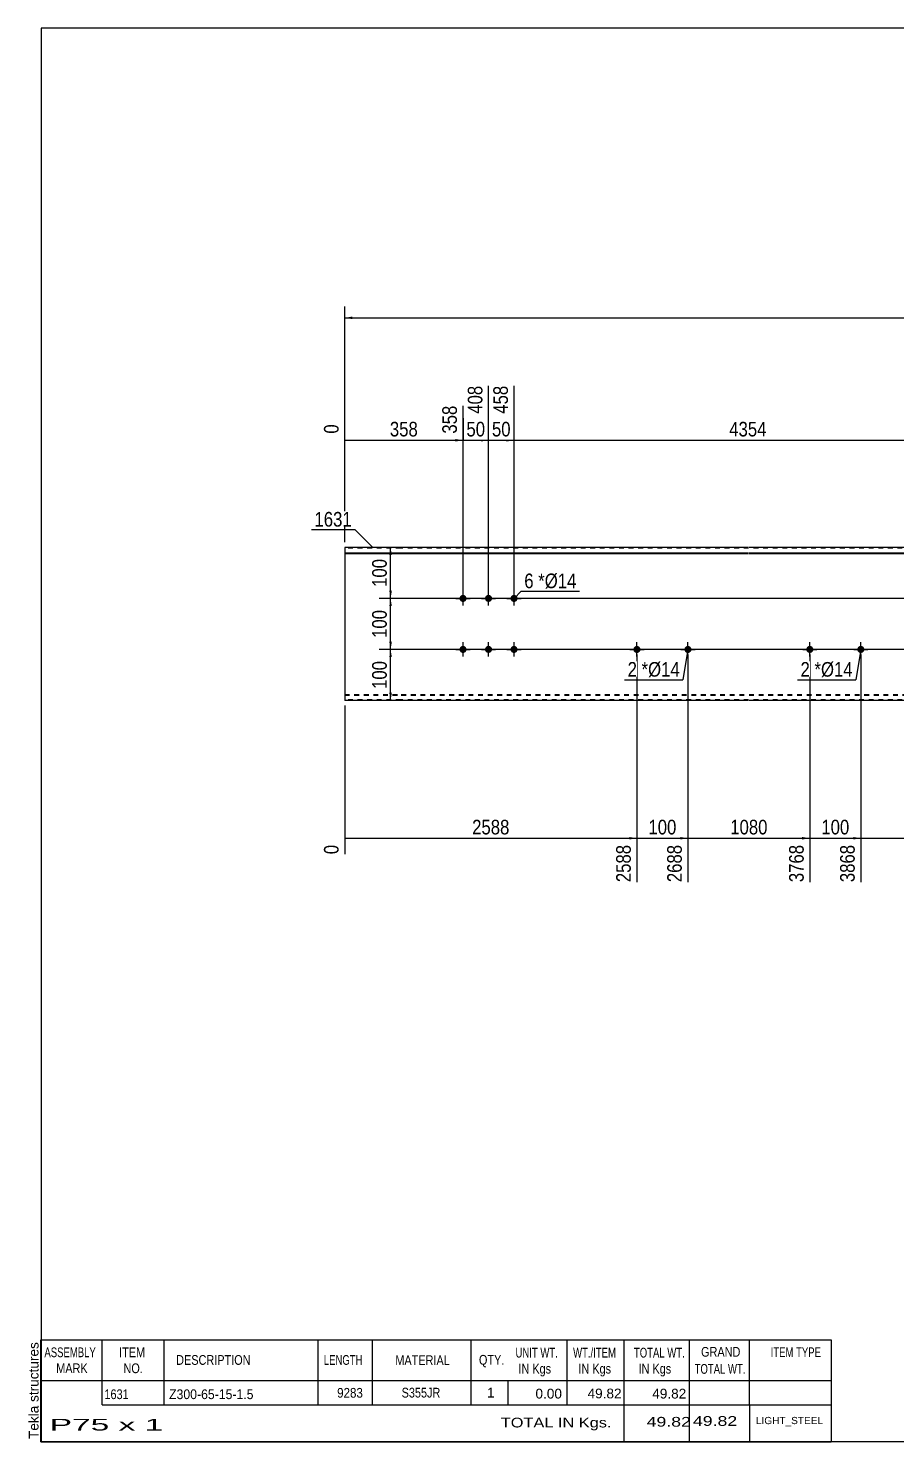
# Model space of a CAD drawing. Header units: millimetres. Extents: x -62 to 340, y -160 to 117.
# Drawn here: x -62 to 108, y -160.3 to 116.8 of the extents above; entities that cross this region are included whole.
import ezdxf

# ---------------------------------------------------------------- set-up
doc = ezdxf.new("R2010")
doc.units = ezdxf.units.MM
doc.linetypes.add('DXK_LINE_DOT1', pattern=[1.8814, 0.9407, -0.9407])
doc.styles.add('Arial', font='ARIAL.TTF', dxfattribs={"height": 0.2})
doc.styles.add('Arial Narrow', font='ARIALN.TTF', dxfattribs={"height": 0.2})

# ---------------------------------------------------------------- blocks, each defined once
blk = doc.blocks.new('Unknown-629093043-1708')
at = {"color": 5, "linetype": 'Continuous'}
for p, q in [((340.4765, 116.75), (-59.5235, 116.75)), ((-59.5235, 116.75), (-59.5235, -160.25)), ((340.4765, -160.25), (340.4765, 116.75)), ((-59.5235, -160.25), (340.4765, -160.25))]:
    blk.add_line(p, q, dxfattribs=at)
at = {"color": 174, "linetype": 'Continuous', "style": 'Arial'}
blk.add_text('Tekla structures', height=1.910156, rotation=90, dxfattribs=at).set_placement((-60.0235, -159.75))
blk = doc.blocks.new('Bolt-629093043-1223 - 1203')
at = {"linetype": 'Continuous'}
for points in [[(22.5, 5, -1), (23.9, 5, -1)], [(27.5, 5, -1), (28.9, 5, -1)], [(32.5, 5, -1), (33.9, 5, -1)], [(22.5, -5, -1), (23.9, -5, -1)], [(27.5, -5, -1), (28.9, -5, -1)], [(32.5, -5, -1), (33.9, -5, -1)]]:
    blk.add_hatch(color=3, dxfattribs=at).paths.add_polyline_path(points)
at = {"color": 3, "linetype": 'Continuous'}
for p, q in [((23.2, 3.6), (23.2, 6.4)), ((28.2, 3.6), (28.2, 6.4)), ((33.2, 3.6), (33.2, 6.4)), ((21.8, 5), (24.6, 5)), ((26.8, 5), (29.6, 5)), ((31.8, 5), (34.6, 5)), ((21.8, -5), (24.6, -5)), ((23.2, -6.4), (23.2, -3.6)), ((26.8, -5), (29.6, -5)), ((28.2, -6.4), (28.2, -3.6)), ((31.8, -5), (34.6, -5)), ((33.2, -6.4), (33.2, -3.6))]:
    blk.add_line(p, q, dxfattribs=at)
blk = doc.blocks.new('Part-629093043-1218 - 1203')
at = {"color": 2, "linetype": 'Continuous'}
for p, q in [((0, 15), (0, -15)), ((11, 15), (0, 15)), ((0, 13.94), (11, 13.94)), ((45.29, 15), (11.1, 15)), ((11.1, 13.94), (45.29, 13.94)), ((79.19, 15), (45.39, 15)), ((45.39, 13.94), (79.19, 13.94)), ((113.09, 15), (79.29, 15)), ((79.29, 13.94), (113.09, 13.94)), ((160.34, 15), (113.19, 15)), ((113.19, 13.94), (160.34, 13.94)), ((194.24, 15), (160.44, 15)), ((160.44, 13.94), (194.24, 13.94)), ((218.54, 15), (194.34, 15)), ((194.34, 13.94), (218.54, 13.94)), ((252.83, 15), (218.64, 15)), ((218.64, 13.94), (252.83, 13.94)), ((267.53, 15), (252.93, 15)), ((252.93, 13.94), (267.53, 13.94)), ((267.53, 15), (267.53, -15)), ((0, 13.83), (11, 13.83)), ((11.1, 13.83), (45.29, 13.83)), ((45.39, 13.83), (79.19, 13.83)), ((79.29, 13.83), (113.09, 13.83)), ((113.19, 13.83), (160.34, 13.83)), ((160.44, 13.83), (194.24, 13.83)), ((194.34, 13.83), (218.54, 13.83)), ((218.64, 13.83), (252.83, 13.83)), ((252.93, 13.83), (267.53, 13.83)), ((11, -15), (0, -15)), ((45.29, -15), (11.1, -15)), ((79.19, -15), (45.39, -15)), ((113.09, -15), (79.29, -15)), ((160.34, -15), (113.19, -15)), ((194.24, -15), (160.44, -15)), ((218.54, -15), (194.34, -15)), ((252.83, -15), (218.64, -15)), ((267.53, -15), (252.93, -15))]:
    blk.add_line(p, q, dxfattribs=at)
at = {"color": 7, "linetype": 'DXK_LINE_DOT1'}
for p, q in [((11, 14.85), (0, 14.85)), ((45.29, 14.85), (11.1, 14.85)), ((79.19, 14.85), (45.39, 14.85)), ((113.09, 14.85), (79.29, 14.85)), ((160.34, 14.85), (113.19, 14.85)), ((194.24, 14.85), (160.44, 14.85)), ((218.54, 14.85), (194.34, 14.85)), ((252.83, 14.85), (218.64, 14.85)), ((267.53, 14.85), (252.93, 14.85)), ((0, -13.83), (11, -13.83)), ((11.1, -13.83), (45.29, -13.83)), ((45.39, -13.83), (79.19, -13.83)), ((79.29, -13.83), (113.09, -13.83)), ((113.19, -13.83), (160.34, -13.83)), ((160.44, -13.83), (194.24, -13.83)), ((194.34, -13.83), (218.54, -13.83)), ((218.64, -13.83), (252.83, -13.83)), ((252.93, -13.83), (267.53, -13.83)), ((0, -13.94), (11, -13.94)), ((11, -14.85), (0, -14.85)), ((11.1, -13.94), (45.29, -13.94)), ((45.29, -14.85), (11.1, -14.85)), ((45.39, -13.94), (79.19, -13.94)), ((79.19, -14.85), (45.39, -14.85)), ((79.29, -13.94), (113.09, -13.94)), ((113.09, -14.85), (79.29, -14.85)), ((113.19, -13.94), (160.34, -13.94)), ((160.34, -14.85), (113.19, -14.85)), ((160.44, -13.94), (194.24, -13.94)), ((194.24, -14.85), (160.44, -14.85)), ((194.34, -13.94), (218.54, -13.94)), ((218.54, -14.85), (194.34, -14.85)), ((218.64, -13.94), (252.83, -13.94)), ((252.83, -14.85), (218.64, -14.85)), ((252.93, -13.94), (267.53, -13.94)), ((267.53, -14.85), (252.93, -14.85))]:
    blk.add_line(p, q, dxfattribs=at)
blk = doc.blocks.new('Bolt-629093043-1219 - 1203')
at = {"linetype": 'Continuous'}
for points in [[(57.29, -4.3, -1), (57.29, -5.7, -1)], [(67.29, -4.3, -1), (67.29, -5.7, -1)]]:
    blk.add_hatch(color=3, dxfattribs=at).paths.add_polyline_path(points)
at = {"color": 3, "linetype": 'Continuous'}
for p, q in [((55.89, -5), (58.69, -5)), ((57.29, -6.4), (57.29, -3.6)), ((65.89, -5), (68.69, -5)), ((67.29, -6.4), (67.29, -3.6))]:
    blk.add_line(p, q, dxfattribs=at)
blk = doc.blocks.new('Bolt-629093043-1220 - 1203')
at = {"linetype": 'Continuous'}
for points in [[(91.19, -4.3, -1), (91.19, -5.7, -1)], [(101.19, -4.3, -1), (101.19, -5.7, -1)]]:
    blk.add_hatch(color=3, dxfattribs=at).paths.add_polyline_path(points)
at = {"color": 3, "linetype": 'Continuous'}
for p, q in [((89.79, -5), (92.59, -5)), ((91.19, -6.4), (91.19, -3.6)), ((99.79, -5), (102.59, -5)), ((101.19, -6.4), (101.19, -3.6))]:
    blk.add_line(p, q, dxfattribs=at)
blk = doc.blocks.new('StraightDimension-629093043-1342 - 1203')
at = {"linetype": 'Continuous'}
for points in [[(8.75, 13.5), (9, 15), (9.25, 13.5)], [(9.25, 6.5), (9, 5), (8.75, 6.5)]]:
    blk.add_hatch(color=7, dxfattribs=at).paths.add_polyline_path(points)
at = {"color": 7, "linetype": 'Continuous'}
for p, q in [((22.2, 15), (6.75, 15)), ((9, 5), (9, 15)), ((205.44, 5), (6.75, 5))]:
    blk.add_line(p, q, dxfattribs=at)
at = {"color": 0}
blk.add_wipeout([(8.85, 13.34), (4.65, 13.34), (4.65, 6.66), (8.85, 6.66)], dxfattribs=at)
at = {"color": 3, "style": 'Arial Narrow'}
blk.add_text('100', height=2.863, rotation=90.0002, dxfattribs=at).set_placement((8.25, 7.26))
blk = doc.blocks.new('StraightDimension-629093043-1344 - 1203')
at = {"linetype": 'Continuous'}
for points in [[(8.75, -6.5), (9, -5), (9.25, -6.5)], [(9.25, -13.5), (9, -15), (8.75, -13.5)]]:
    blk.add_hatch(color=7, dxfattribs=at).paths.add_polyline_path(points)
at = {"color": 7, "linetype": 'Continuous'}
for p, q in [((205.44, -5), (6.75, -5)), ((9, -15), (9, -5)), ((22.2, -15), (6.75, -15))]:
    blk.add_line(p, q, dxfattribs=at)
at = {"color": 0}
blk.add_wipeout([(8.85, -6.66), (4.65, -6.66), (4.65, -13.34), (8.85, -13.34)], dxfattribs=at)
at = {"color": 3, "style": 'Arial Narrow'}
blk.add_text('100', height=2.863, rotation=90.0002, dxfattribs=at).set_placement((8.25, -12.74))
blk = doc.blocks.new('StraightDimension-629093043-1311 - 1203')
at = {"linetype": 'Continuous'}
blk.add_hatch(color=7, dxfattribs=at).paths.add_polyline_path([(99.69, -41.75), (101.19, -42), (99.69, -42.25)])
at = {"color": 7, "linetype": 'Continuous'}
for p, q in [((91.19, -6), (91.19, -50.61)), ((101.19, -6), (101.19, -50.61)), ((91.19, -42), (101.19, -42))]:
    blk.add_line(p, q, dxfattribs=at)
at = {"color": 0}
blk.add_wipeout([(99.54, -41.85), (99.54, -37.65), (92.85, -37.65), (92.85, -41.85)], dxfattribs=at)
at = {"color": 3, "style": 'Arial Narrow'}
blk.add_text('100', height=2.863, dxfattribs=at).set_placement((93.45, -41.25))
at = {"color": 0, "linetype": 'Continuous'}
blk.add_wipeout([(100.59, -42.7), (96.39, -42.7), (96.39, -51.21), (100.59, -51.21)], dxfattribs=at)
at = {"color": 3, "linetype": 'Continuous', "style": 'Arial Narrow'}
blk.add_text('3868', height=2.863, rotation=90.0002, dxfattribs=at).set_placement((99.99, -50.61))
blk = doc.blocks.new('StraightDimension-629093043-1269 - 1203')
at = {"linetype": 'Continuous'}
blk.add_hatch(color=7, dxfattribs=at).paths.add_polyline_path([(26.7, 36.25), (28.2, 36), (26.7, 35.75)])
at = {"color": 7, "linetype": 'Continuous'}
for p, q in [((28.2, 6), (28.2, 46.68)), ((23.2, 6), (23.2, 42.78)), ((23.2, 36), (28.2, 36))]:
    blk.add_line(p, q, dxfattribs=at)
at = {"color": 0}
blk.add_wipeout([(28.13, 36.15), (28.13, 40.35), (23.27, 40.35), (23.27, 36.15)], dxfattribs=at)
at = {"color": 0, "linetype": 'Continuous'}
blk.add_wipeout([(27.6, 47.28), (23.4, 47.28), (23.4, 40.6), (27.6, 40.6)], dxfattribs=at)
at = {"color": 3, "linetype": 'Continuous', "style": 'Arial Narrow'}
blk.add_text('408', height=2.863, rotation=90.0002, dxfattribs=at).set_placement((27, 41.2))
at = {"color": 3, "style": 'Arial Narrow'}
blk.add_text('50', height=2.863, dxfattribs=at).set_placement((23.87, 36.75))
blk = doc.blocks.new('StraightDimension-629093043-1268 - 1203')
at = {"linetype": 'Continuous'}
blk.add_hatch(color=7, dxfattribs=at).paths.add_polyline_path([(31.7, 36.25), (33.2, 36), (31.7, 35.75)])
at = {"color": 7, "linetype": 'Continuous'}
for p, q in [((28.2, 6), (28.2, 46.68)), ((33.2, 6), (33.2, 46.68)), ((28.2, 36), (33.2, 36))]:
    blk.add_line(p, q, dxfattribs=at)
at = {"color": 0}
blk.add_wipeout([(33.13, 36.15), (33.13, 40.35), (28.27, 40.35), (28.27, 36.15)], dxfattribs=at)
at = {"color": 0, "linetype": 'Continuous'}
blk.add_wipeout([(32.6, 47.28), (28.4, 47.28), (28.4, 40.6), (32.6, 40.6)], dxfattribs=at)
at = {"color": 3, "linetype": 'Continuous', "style": 'Arial Narrow'}
blk.add_text('458', height=2.863, rotation=90.0002, dxfattribs=at).set_placement((32, 41.2))
at = {"color": 3, "style": 'Arial Narrow'}
blk.add_text('50', height=2.863, dxfattribs=at).set_placement((28.87, 36.75))
blk = doc.blocks.new('StraightDimension-629093043-1312 - 1203')
at = {"linetype": 'Continuous'}
blk.add_hatch(color=7, dxfattribs=at).paths.add_polyline_path([(89.69, -41.75), (91.19, -42), (89.69, -42.25)])
at = {"color": 7, "linetype": 'Continuous'}
for p, q in [((67.29, -6), (67.29, -50.61)), ((91.19, -6), (91.19, -50.61)), ((67.29, -42), (91.19, -42))]:
    blk.add_line(p, q, dxfattribs=at)
at = {"color": 0}
blk.add_wipeout([(83.5, -41.85), (83.5, -37.65), (74.99, -37.65), (74.99, -41.85)], dxfattribs=at)
at = {"color": 0, "linetype": 'Continuous'}
blk.add_wipeout([(90.59, -42.7), (86.39, -42.7), (86.39, -51.21), (90.59, -51.21)], dxfattribs=at)
at = {"color": 3, "style": 'Arial Narrow'}
blk.add_text('1080', height=2.863, dxfattribs=at).set_placement((75.59, -41.25))
at = {"color": 3, "linetype": 'Continuous', "style": 'Arial Narrow'}
blk.add_text('3768', height=2.863, rotation=90.0002, dxfattribs=at).set_placement((89.99, -50.61))
blk = doc.blocks.new('StraightDimension-629093043-1343 - 1203')
at = {"linetype": 'Continuous'}
for points in [[(8.75, 3.5), (9, 5), (9.25, 3.5)], [(9.25, -3.5), (9, -5), (8.75, -3.5)]]:
    blk.add_hatch(color=7, dxfattribs=at).paths.add_polyline_path(points)
at = {"color": 7, "linetype": 'Continuous'}
for p, q in [((205.44, 5), (6.75, 5)), ((9, -5), (9, 5)), ((205.44, -5), (6.75, -5))]:
    blk.add_line(p, q, dxfattribs=at)
at = {"color": 0}
blk.add_wipeout([(8.85, 3.34), (4.65, 3.34), (4.65, -3.34), (8.85, -3.34)], dxfattribs=at)
at = {"color": 3, "style": 'Arial Narrow'}
blk.add_text('100', height=2.863, rotation=90.0002, dxfattribs=at).set_placement((8.25, -2.74))
blk = doc.blocks.new('StraightDimension-629093043-1267 - 1203')
at = {"linetype": 'Continuous'}
blk.add_hatch(color=7, dxfattribs=at).paths.add_polyline_path([(123.39, 36.25), (124.89, 36), (123.39, 35.75)])
at = {"color": 7, "linetype": 'Continuous'}
for p, q in [((33.2, 6), (33.2, 46.68)), ((124.89, 6), (124.89, 44.61)), ((33.2, 36), (124.89, 36))]:
    blk.add_line(p, q, dxfattribs=at)
at = {"color": 0, "linetype": 'Continuous'}
blk.add_wipeout([(124.29, 45.21), (120.09, 45.21), (120.09, 36.7), (124.29, 36.7)], dxfattribs=at)
at = {"color": 0}
blk.add_wipeout([(83.3, 36.15), (83.3, 40.35), (74.79, 40.35), (74.79, 36.15)], dxfattribs=at)
at = {"color": 3, "linetype": 'Continuous', "style": 'Arial Narrow'}
blk.add_text('4813', height=2.863, rotation=90.0002, dxfattribs=at).set_placement((123.69, 37.3))
at = {"color": 3, "style": 'Arial Narrow'}
blk.add_text('4354', height=2.863, dxfattribs=at).set_placement((75.39, 36.75))
blk = doc.blocks.new('StraightDimension-629093043-1270 - 1203')
at = {"linetype": 'Continuous'}
blk.add_hatch(color=7, dxfattribs=at).paths.add_polyline_path([(21.7, 36.25), (23.2, 36), (21.7, 35.75)])
at = {"color": 7, "linetype": 'Continuous'}
for p, q in [((23.2, 6), (23.2, 42.78)), ((0, 16), (0, 39.13)), ((0, 36), (23.2, 36))]:
    blk.add_line(p, q, dxfattribs=at)
at = {"color": 0, "linetype": 'Continuous'}
for points in [[(22.6, 43.38), (18.4, 43.38), (18.4, 36.7), (22.6, 36.7)], [(-0.6, 39.73), (-4.8, 39.73), (-4.8, 36.7), (-0.6, 36.7)]]:
    blk.add_wipeout(points, dxfattribs=at)
at = {"color": 0}
blk.add_wipeout([(14.94, 36.15), (14.94, 40.35), (8.26, 40.35), (8.26, 36.15)], dxfattribs=at)
at = {"color": 3, "linetype": 'Continuous', "style": 'Arial Narrow'}
for s, height, p in [('358', 2.863, (22, 37.3)), ('0', 2.86, (-1.2, 37.3))]:
    blk.add_text(s, height=height, rotation=90.0002, dxfattribs=at).set_placement(p)
at = {"color": 3, "style": 'Arial Narrow'}
blk.add_text('358', height=2.863, dxfattribs=at).set_placement((8.86, 36.75))
blk = doc.blocks.new('StraightDimension-629093043-1372 - 1203')
at = {"linetype": 'Continuous'}
for points in [[(1.5, 59.75), (0, 60), (1.5, 60.25)], [(266.03, 60.25), (267.53, 60), (266.03, 59.75)]]:
    blk.add_hatch(color=7, dxfattribs=at).paths.add_polyline_path(points)
at = {"color": 7, "linetype": 'Continuous'}
for p, q in [((0, 16), (0, 62.25)), ((267.53, 16), (267.53, 62.25)), ((0, 60), (267.53, 60))]:
    blk.add_line(p, q, dxfattribs=at)
at = {"color": 0}
blk.add_wipeout([(138.02, 60.15), (138.02, 64.35), (129.51, 64.35), (129.51, 60.15)], dxfattribs=at)
at = {"color": 3, "style": 'Arial Narrow'}
blk.add_text('9283', height=2.863, dxfattribs=at).set_placement((130.11, 60.75))
blk = doc.blocks.new('StraightDimension-629093043-1310 - 1203')
at = {"linetype": 'Continuous'}
blk.add_hatch(color=7, dxfattribs=at).paths.add_polyline_path([(136.94, -41.75), (138.44, -42), (136.94, -42.25)])
at = {"color": 7, "linetype": 'Continuous'}
for p, q in [((101.19, -6), (101.19, -50.61)), ((138.44, -6), (138.44, -50.61)), ((101.19, -42), (138.44, -42))]:
    blk.add_line(p, q, dxfattribs=at)
at = {"color": 0}
blk.add_wipeout([(124.07, -41.85), (124.07, -37.65), (115.56, -37.65), (115.56, -41.85)], dxfattribs=at)
at = {"color": 0, "linetype": 'Continuous'}
blk.add_wipeout([(137.84, -42.7), (133.64, -42.7), (133.64, -51.21), (137.84, -51.21)], dxfattribs=at)
at = {"color": 3, "style": 'Arial Narrow'}
blk.add_text('1080', height=2.863, dxfattribs=at).set_placement((116.16, -41.25))
at = {"color": 3, "linetype": 'Continuous', "style": 'Arial Narrow'}
blk.add_text('4948', height=2.863, rotation=90.0002, dxfattribs=at).set_placement((137.24, -50.61))
blk = doc.blocks.new('StraightDimension-629093043-1313 - 1203')
at = {"linetype": 'Continuous'}
blk.add_hatch(color=7, dxfattribs=at).paths.add_polyline_path([(65.79, -41.75), (67.29, -42), (65.79, -42.25)])
at = {"color": 7, "linetype": 'Continuous'}
for p, q in [((57.29, -6), (57.29, -50.61)), ((67.29, -6), (67.29, -50.61)), ((57.29, -42), (67.29, -42))]:
    blk.add_line(p, q, dxfattribs=at)
at = {"color": 0}
blk.add_wipeout([(65.64, -41.85), (65.64, -37.65), (58.95, -37.65), (58.95, -41.85)], dxfattribs=at)
at = {"color": 3, "style": 'Arial Narrow'}
blk.add_text('100', height=2.863, dxfattribs=at).set_placement((59.55, -41.25))
at = {"color": 0, "linetype": 'Continuous'}
blk.add_wipeout([(66.69, -42.7), (62.49, -42.7), (62.49, -51.21), (66.69, -51.21)], dxfattribs=at)
at = {"color": 3, "linetype": 'Continuous', "style": 'Arial Narrow'}
blk.add_text('2688', height=2.863, rotation=90.0002, dxfattribs=at).set_placement((66.09, -50.61))
blk = doc.blocks.new('StraightDimension-629093043-1314 - 1203')
at = {"linetype": 'Continuous'}
blk.add_hatch(color=7, dxfattribs=at).paths.add_polyline_path([(55.79, -41.75), (57.29, -42), (55.79, -42.25)])
at = {"color": 7, "linetype": 'Continuous'}
for p, q in [((57.29, -6), (57.29, -50.61)), ((0, -16), (0, -45.13)), ((0, -42), (57.29, -42))]:
    blk.add_line(p, q, dxfattribs=at)
at = {"color": 0}
blk.add_wipeout([(32.9, -41.85), (32.9, -37.65), (24.39, -37.65), (24.39, -41.85)], dxfattribs=at)
at = {"color": 0, "linetype": 'Continuous'}
for points in [[(-0.6, -42.7), (-4.8, -42.7), (-4.8, -45.73), (-0.6, -45.73)], [(56.69, -42.7), (52.49, -42.7), (52.49, -51.21), (56.69, -51.21)]]:
    blk.add_wipeout(points, dxfattribs=at)
at = {"color": 3, "style": 'Arial Narrow'}
blk.add_text('2588', height=2.863, dxfattribs=at).set_placement((24.99, -41.25))
at = {"color": 3, "linetype": 'Continuous', "style": 'Arial Narrow'}
for s, height, p in [('0', 2.86, (-1.2, -45.13)), ('2588', 2.863, (56.09, -50.61))]:
    blk.add_text(s, height=height, rotation=90.0002, dxfattribs=at).set_placement(p)
blk = doc.blocks.new('CBS_BOM-629093043-1758')
at = {"color": 7, "linetype": 'Continuous'}
for p, q in [((-59.55, -148.28), (-59.55, -140.28)), ((-59.55, -140.28), (95.37, -140.28)), ((-47.55, -148.28), (-47.55, -140.28)), ((-35.36, -148.28), (-35.36, -140.28)), ((-5.2, -148.28), (-5.2, -140.28)), ((5.48, -148.28), (5.48, -140.28)), ((24.8, -148.28), (24.8, -140.28)), ((43.6, -148.28), (43.6, -140.28)), ((54.81, -148.28), (54.81, -140.28)), ((67.6, -148.28), (67.6, -140.28)), ((79.35, -148.28), (79.35, -140.28)), ((95.37, -140.29), (95.36, -148.27)), ((-59.55, -148.28), (95.37, -148.28)), ((-59.55, -153.08), (-59.55, -148.28)), ((-47.55, -153.08), (-47.55, -148.28)), ((-35.36, -153.08), (-35.36, -148.28)), ((-5.2, -153.08), (-5.2, -148.28)), ((5.48, -153.08), (5.48, -148.28)), ((24.8, -153.08), (24.8, -148.28)), ((32.06, -153.08), (32.06, -148.28)), ((43.6, -153.08), (43.6, -148.28)), ((54.81, -153.08), (54.81, -148.28)), ((67.6, -153.08), (67.6, -148.28)), ((79.36, -153.08), (79.36, -148.28)), ((95.37, -148.28), (95.37, -153.08)), ((-59.55, -160.28), (-59.55, -153.1)), ((-47.55, -153.08), (95.37, -153.08)), ((54.81, -160.28), (54.81, -153.1)), ((67.6, -160.28), (67.6, -153.1)), ((79.4, -160.28), (79.4, -153.1)), ((95.37, -153.08), (95.37, -160.28)), ((-59.55, -160.28), (95.37, -160.28))]:
    blk.add_line(p, q, dxfattribs=at)
at = {"color": 3, "linetype": 'Continuous', "style": 'Arial'}
for s, height, width, p in [('ASSEMBLY', 1.91, 0.7, (-58.87, -143.71)), ('ITEM', 1.91, 0.8, (-44.23, -143.71)), ('DESCRIPTION', 1.9102, 0.8, (-33.04, -145.21)), ('LENGTH', 1.91, 0.7, (-4.09, -145.21)), ('MATERIAL', 1.91, 0.8, (9.93, -145.26)), ('QTY.', 1.91, 0.8, (26.32, -145.18)), ('UNIT WT.', 1.91, 0.7, (33.49, -143.78)), ('WT./ITEM', 1.91, 0.7, (44.78, -143.78)), ('TOTAL WT.', 1.91, 0.7, (56.71, -143.78)), ('GRAND', 1.91, 0.8, (69.87, -143.62)), ('ITEM TYPE', 1.91, 0.7, (83.51, -143.7)), ('MARK', 1.91, 0.8, (-56.55, -146.84)), ('NO.', 1.91, 0.8, (-43.37, -146.84)), ('IN Kgs', 1.91, 0.8, (34.06, -146.92)), ('IN Kgs', 1.91, 0.8, (45.82, -146.92)), ('IN Kgs', 1.91, 0.8, (57.61, -146.92)), ('TOTAL WT.', 1.91, 0.7, (68.61, -146.96))]:
    blk.add_text(s, height=height, dxfattribs=dict(at, width=width)).set_placement(p)
at = {"color": 7, "linetype": 'Continuous', "style": 'Arial'}
for s, height, width, p in [('1631', 1.91, 0.8, (-47.1, -151.93)), ('Z300-65-15-1.5', 1.9102, 0.9, (-34.43, -151.93)), ('9283', 1.91, 0.85, (-1.48, -151.65)), ('S355JR', 1.91, 0.8, (11.16, -151.62))]:
    blk.add_text(s, height=height, dxfattribs=dict(at, width=width)).set_placement(p)
for s, p in [('1', (27.89, -151.62)), ('0.00', (37.4, -151.81)), ('49.82', (47.61, -151.78)), ('49.82', (60.29, -151.81))]:
    blk.add_text(s, height=1.91, dxfattribs=at).set_placement(p)
at = {"color": 6, "linetype": 'Continuous', "style": 'Arial'}
for s, height, width, p in [('P75 x 1', 2.292, 2.05, (-57.83, -158.09)), ('TOTAL IN Kgs.', 1.9102, 1.2, (30.6, -157.48)), ('49.82', 1.91, 1.3, (59.19, -157.33)), ('49.82', 1.91, 1.3, (68.27, -157.17))]:
    blk.add_text(s, height=height, dxfattribs=dict(at, width=width)).set_placement(p)
blk.add_text('LIGHT_STEEL', height=1.4135, dxfattribs=at).set_placement((80.62, -156.83))
blk = doc.blocks.new('Mark-629093043-1375 - 1203')
at = {"color": 0}
blk.add_wipeout([(1.389, 19.0865), (1.389, 22.0865), (-5.9235, 22.0865), (-5.9235, 19.0865)], dxfattribs=at)
blk.add_wipeout([(1.389, 19.0865), (1.389, 22.0865), (-5.9235, 22.0865), (-5.9235, 19.0865)], dxfattribs=at)
at = {"color": 7, "linetype": 'Continuous'}
for p in [(-6.5235, 18.4865), (5.5245, 14.951)]:
    blk.add_line(p, (1.989, 18.4865), dxfattribs=at)
at = {"color": 3, "style": 'Arial Narrow'}
blk.add_text('1631', height=2.86328, dxfattribs=at).set_placement((-5.9235, 19.0865))
blk = doc.blocks.new('Mark-629093043-1389 - 1203')
at = {"color": 0}
blk.add_wipeout([(57.3, -10.33), (57.3, -7.33), (55.47, -7.33), (55.47, -10.33)], dxfattribs=at)
blk.add_wipeout([(57.3, -10.33), (57.3, -7.33), (55.47, -7.33), (55.47, -10.33)], dxfattribs=at)
blk.add_wipeout([(59.48, -10.33), (59.48, -7.33), (58.2, -7.33), (58.2, -10.33)], dxfattribs=at)
blk.add_wipeout([(59.48, -10.33), (59.48, -7.33), (58.2, -7.33), (58.2, -10.33)], dxfattribs=at)
at = {"color": 3, "style": 'Arial Narrow'}
blk.add_text('2', height=2.86, dxfattribs=at).set_placement((55.47, -10.33))
at = {"color": 0}
blk.add_wipeout([(65.69, -10.33), (65.69, -7.33), (59.48, -7.33), (59.48, -10.33)], dxfattribs=at)
blk.add_wipeout([(65.69, -10.33), (65.69, -7.33), (59.48, -7.33), (59.48, -10.33)], dxfattribs=at)
at = {"color": 7, "linetype": 'Continuous'}
for p in [(67.29, -5), (54.87, -10.93)]:
    blk.add_line(p, (66.29, -10.93), dxfattribs=at)
at = {"color": 3, "style": 'Arial Narrow'}
for s, height, p in [('*', 2.86, (58.2, -10.33)), ('Ø14', 2.863, (59.48, -10.33))]:
    blk.add_text(s, height=height, dxfattribs=at).set_placement(p)
blk = doc.blocks.new('Mark-629093043-1390 - 1203')
at = {"color": 0}
blk.add_wipeout([(91.2, -10.33), (91.2, -7.33), (89.37, -7.33), (89.37, -10.33)], dxfattribs=at)
blk.add_wipeout([(91.2, -10.33), (91.2, -7.33), (89.37, -7.33), (89.37, -10.33)], dxfattribs=at)
blk.add_wipeout([(93.38, -10.33), (93.38, -7.33), (92.1, -7.33), (92.1, -10.33)], dxfattribs=at)
blk.add_wipeout([(93.38, -10.33), (93.38, -7.33), (92.1, -7.33), (92.1, -10.33)], dxfattribs=at)
at = {"color": 3, "style": 'Arial Narrow'}
blk.add_text('2', height=2.86, dxfattribs=at).set_placement((89.37, -10.33))
at = {"color": 0}
blk.add_wipeout([(99.59, -10.33), (99.59, -7.33), (93.38, -7.33), (93.38, -10.33)], dxfattribs=at)
blk.add_wipeout([(99.59, -10.33), (99.59, -7.33), (93.38, -7.33), (93.38, -10.33)], dxfattribs=at)
at = {"color": 7, "linetype": 'Continuous'}
for p in [(101.19, -5), (88.77, -10.93)]:
    blk.add_line(p, (100.19, -10.93), dxfattribs=at)
at = {"color": 3, "style": 'Arial Narrow'}
for s, height, p in [('*', 2.86, (92.1, -10.33)), ('Ø14', 2.863, (93.38, -10.33))]:
    blk.add_text(s, height=height, dxfattribs=at).set_placement(p)
blk = doc.blocks.new('Mark-629093043-1393 - 1203')
at = {"color": 0}
blk.add_wipeout([(37.04, 7.01), (37.04, 10.01), (35.21, 10.01), (35.21, 7.01)], dxfattribs=at)
blk.add_wipeout([(37.04, 7.01), (37.04, 10.01), (35.21, 10.01), (35.21, 7.01)], dxfattribs=at)
at = {"color": 7, "linetype": 'Continuous'}
blk.add_line((33.2, 5), (34.61, 6.41), dxfattribs=at)
at = {"color": 0}
blk.add_wipeout([(39.22, 7.01), (39.22, 10.01), (37.94, 10.01), (37.94, 7.01)], dxfattribs=at)
blk.add_wipeout([(39.22, 7.01), (39.22, 10.01), (37.94, 10.01), (37.94, 7.01)], dxfattribs=at)
at = {"color": 3, "style": 'Arial Narrow'}
blk.add_text('6', height=2.86, dxfattribs=at).set_placement((35.21, 7.01))
at = {"color": 0}
blk.add_wipeout([(45.43, 7.01), (45.43, 10.01), (39.22, 10.01), (39.22, 7.01)], dxfattribs=at)
blk.add_wipeout([(45.43, 7.01), (45.43, 10.01), (39.22, 10.01), (39.22, 7.01)], dxfattribs=at)
at = {"color": 7, "linetype": 'Continuous'}
blk.add_line((34.61, 6.41), (46.03, 6.41), dxfattribs=at)
at = {"color": 3, "style": 'Arial Narrow'}
for s, height, p in [('*', 2.86, (37.94, 7.01)), ('Ø14', 2.863, (39.22, 7.01))]:
    blk.add_text(s, height=height, dxfattribs=at).set_placement(p)

msp = doc.modelspace()

# ---------------------------------------------------------------- block references
for name in ['Unknown-629093043-1708', 'Part-629093043-1218 - 1203', 'Bolt-629093043-1223 - 1203', 'Bolt-629093043-1219 - 1203', 'Bolt-629093043-1220 - 1203', 'CBS_BOM-629093043-1758']:
    msp.add_blockref(name, (0, 0))

# ---------------------------------------------------------------- next in the draw order: block references
for name in ['StraightDimension-629093043-1342 - 1203', 'StraightDimension-629093043-1344 - 1203']:
    msp.add_blockref(name, (0, 0))

# ---------------------------------------------------------------- next in the draw order: block references
for name in ['StraightDimension-629093043-1269 - 1203', 'StraightDimension-629093043-1311 - 1203']:
    msp.add_blockref(name, (0, 0))

# ---------------------------------------------------------------- next in the draw order: block references
for name in ['StraightDimension-629093043-1268 - 1203', 'StraightDimension-629093043-1312 - 1203']:
    msp.add_blockref(name, (0, 0))

# ---------------------------------------------------------------- next in the draw order: block references
msp.add_blockref('StraightDimension-629093043-1343 - 1203', (0, 0))

# ---------------------------------------------------------------- next in the draw order: block references
for name in ['StraightDimension-629093043-1267 - 1203', 'StraightDimension-629093043-1270 - 1203', 'StraightDimension-629093043-1313 - 1203', 'StraightDimension-629093043-1310 - 1203']:
    msp.add_blockref(name, (0, 0))

# ---------------------------------------------------------------- next in the draw order: block references
for name in ['StraightDimension-629093043-1372 - 1203', 'Mark-629093043-1393 - 1203', 'Mark-629093043-1390 - 1203', 'StraightDimension-629093043-1314 - 1203']:
    msp.add_blockref(name, (0, 0))

# ---------------------------------------------------------------- next in the draw order: block references
for name in ['Mark-629093043-1375 - 1203', 'Mark-629093043-1389 - 1203']:
    msp.add_blockref(name, (0, 0))

doc.saveas('drawing.dxf')
